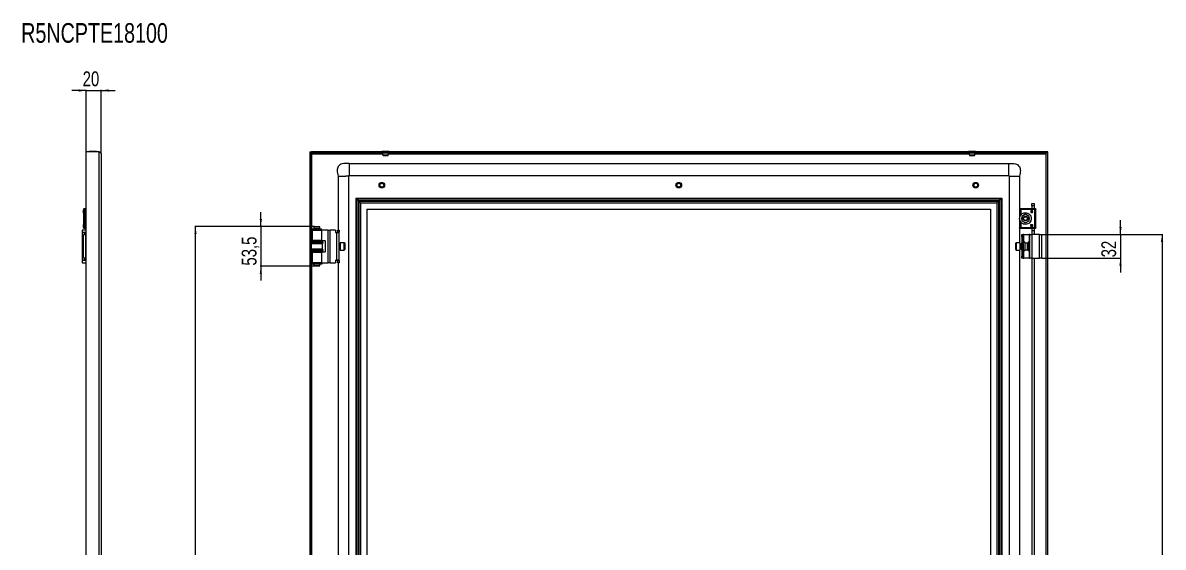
# Model space of a CAD drawing. Header units: millimetres. Extents: x -939 to 1948, y -1269 to 974.
# Drawn here: x 412 to 1948, y 268 to 974 of the extents above; entities that cross this region are included whole.
import ezdxf

# ---------------------------------------------------------------- set-up
doc = ezdxf.new("R2010")
doc.units = ezdxf.units.MM
doc.layers.add('FORMAT', color=7, linetype='Continuous')
doc.styles.add('SLDTEXTSTYLE0', font='TXT', dxfattribs={"width": 0.75})
doc.dimstyles.new('SLDDIMSTYLE0', dxfattribs={"dimtxt": 20, "dimasz": 10, "dimexe": 0, "dimexo": 0.0625, "dimgap": 5, "dimtad": 2, "dimdec": 1, "dimrnd": 1e-09, "dimzin": 12, "dimdsep": 46, "dimtxsty": 'SLDTEXTSTYLE0', "dimsah": 1, "dimcen": 0.09, "dimadec": 0, "dimazin": 3, "dimtfac": 1, "dimtofl": 0, "dimtmove": 0, "dimatfit": 3, "dimfxl": 0, "dimfrac": 2, "dimtolj": 1, "dimtzin": 12, "dimarcsym": 0})
doc.dimstyles.new('SLDDIMSTYLE1', dxfattribs={"dimtxt": 20, "dimasz": 10, "dimexe": 0, "dimexo": 0.0625, "dimgap": 5, "dimtad": 2, "dimdec": 1, "dimrnd": 1e-09, "dimzin": 12, "dimdsep": 46, "dimtxsty": 'SLDTEXTSTYLE0', "dimsah": 1, "dimcen": 0.09, "dimadec": 0, "dimazin": 3, "dimtfac": 1, "dimtmove": 0, "dimatfit": 0, "dimfxl": 0, "dimfrac": 2, "dimtolj": 1, "dimtzin": 12, "dimarcsym": 0})

# ---------------------------------------------------------------- blocks, each defined once
blk = doc.blocks.new('_D_5')
at = {"layer": 'FORMAT'}
for p, q in [((497.3, 883.2), (478, 883.2)), ((497.3, 800.8), (497.3, 884.2)), ((497.3, 883.2), (517.3, 883.2)), ((517.3, 798.2), (517.3, 884.2)), ((517.3, 883.2), (536.5, 883.2))]:
    blk.add_line(p, q, dxfattribs=at)
for points in [[(497.3, 883.2), (487.3, 884.8), (487.3, 881.7)], [(517.3, 883.2), (527.3, 881.7), (527.3, 884.8)]]:
    blk.add_solid(points, dxfattribs=at)
at = {"layer": 'FORMAT', "insert": (492.5, 909), "char_height": 20, "attachment_point": 1, "style": 'SLDTEXTSTYLE0'}
blk.add_mtext('20', dxfattribs=at)
blk = doc.blocks.new('_D_6')
at = {"layer": 'FORMAT'}
for p, q in [((804.6, 700), (643.5, 700)), ((644.5, -853.5), (644.5, 700)), ((804.6, -853.5), (643.5, -853.5))]:
    blk.add_line(p, q, dxfattribs=at)
for points in [[(644.5, 700), (643, 690), (646, 690)], [(644.5, -853.5), (646, -843.5), (643, -843.5)]]:
    blk.add_solid(points, dxfattribs=at)
at = {"layer": 'FORMAT', "insert": (618.7, -117.4), "char_height": 20, "attachment_point": 1, "rotation": 90, "style": 'SLDTEXTSTYLE0'}
blk.add_mtext('1553,5', dxfattribs=at)
blk = doc.blocks.new('_D_7')
at = {"layer": 'FORMAT'}
for p, q in [((732.5, 700), (732.5, 719.2)), ((804.6, 700), (731.5, 700)), ((732.5, 700), (732.5, 646.5)), ((804.6, 646.5), (731.5, 646.5)), ((732.5, 646.5), (732.5, 627.3))]:
    blk.add_line(p, q, dxfattribs=at)
for points in [[(732.5, 700), (734, 710), (731, 710)], [(732.5, 646.5), (731, 636.5), (734, 636.5)]]:
    blk.add_solid(points, dxfattribs=at)
at = {"layer": 'FORMAT', "insert": (706.7, 647.4), "char_height": 20, "attachment_point": 1, "rotation": 90, "style": 'SLDTEXTSTYLE0'}
blk.add_mtext('53,5', dxfattribs=at)
blk = doc.blocks.new('_D_8')
at = {"layer": 'FORMAT'}
for p, q in [((1784.5, 689.2), (1947.5, 689.2)), ((1946.5, 689.2), (1946.5, -842.8)), ((1784.5, -842.8), (1947.5, -842.8))]:
    blk.add_line(p, q, dxfattribs=at)
for points in [[(1946.5, 689.2), (1945, 679.2), (1948.1, 679.2)], [(1946.5, -842.8), (1948.1, -832.8), (1945, -832.8)]]:
    blk.add_solid(points, dxfattribs=at)
at = {"layer": 'FORMAT', "insert": (1920.7, -106.3), "char_height": 20, "attachment_point": 1, "rotation": 90, "style": 'SLDTEXTSTYLE0'}
blk.add_mtext('1532', dxfattribs=at)
blk = doc.blocks.new('_D_9')
at = {"layer": 'FORMAT'}
for p, q in [((1890.5, 689.2), (1890.5, 708.5)), ((1784.5, 689.2), (1891.5, 689.2)), ((1890.5, 689.2), (1890.5, 657.2)), ((1784.5, 657.2), (1891.5, 657.2)), ((1890.5, 657.2), (1890.5, 638))]:
    blk.add_line(p, q, dxfattribs=at)
for points in [[(1890.5, 689.2), (1892.1, 699.2), (1889, 699.2)], [(1890.5, 657.2), (1889, 647.2), (1892.1, 647.2)]]:
    blk.add_solid(points, dxfattribs=at)
at = {"layer": 'FORMAT', "insert": (1864.7, 658.5), "char_height": 20, "attachment_point": 1, "rotation": 90, "style": 'SLDTEXTSTYLE0'}
blk.add_mtext('32', dxfattribs=at)

msp = doc.modelspace()

# ---------------------------------------------------------------- linework, layer by layer
at = {"color": 7, "linetype": 'Continuous', "lineweight": 25}
for p, q in [((497.27, -954.26), (497.27, 800.74)), ((514.67, 800.74), (497.27, 800.74)), ((798.51, 800.74), (800.51, 800.74)), ((798.51, 800.74), (798.51, -954.26)), ((800.51, 800.74), (800.51, -954.26)), ((1790.21, 800.74), (800.81, 800.74)), ((800.81, 798.74), (800.81, 800.74)), ((1790.21, 798.74), (1790.21, 800.74)), ((1790.51, -954.26), (1790.51, 800.74)), ((1792.51, 800.74), (1790.51, 800.74)), ((1792.51, -954.26), (1792.51, 800.74)), ((517.27, 798.14), (517.27, -0.76)), ((1790.21, 798.74), (800.81, 798.74)), ((801.11, 798.14), (800.91, 798.74)), ((851.51, 784.74), (851.51, 768.91)), ((851.51, 784.74), (1739.51, 784.74)), ((900.51, 796.13), (896.92, 796.13)), ((897.4, 795.74), (903.61, 795.74)), ((904.1, 796.13), (900.51, 796.13)), ((1694.1, 796.13), (1686.92, 796.13)), ((1687.4, 795.74), (1693.61, 795.74)), ((1790.12, 798.74), (1789.91, 798.14)), ((851.51, 768.74), (1739.51, 768.74)), ((836.51, 767.74), (837.49, 767.74)), ((836.51, 767.74), (836.51, 695.24)), ((837.49, 767.74), (839.94, 767.74)), ((839.94, 767.74), (843.51, 767.74)), ((843.51, 767.74), (847.08, 767.74)), ((850.51, 767.74), (850.51, -921.26)), ((1740.51, 767.74), (1740.51, -921.26)), ((1754.51, 767.74), (1754.51, 723.42)), ((860.51, 738.24), (860.51, -891.76)), ((860.51, 738.24), (861.51, 737.24)), ((860.51, 738.24), (1730.51, 738.24)), ((1729.51, 737.24), (1730.51, 738.24)), ((1730.51, 738.24), (1730.51, -891.76)), ((493.67, 723.24), (493.67, 698.24)), ((497.27, 723.74), (495.67, 723.74)), ((861.61, 737.14), (863.91, 734.84)), ((863.91, 734.84), (864.61, 734.14)), ((864.61, 734.14), (866.91, 731.84)), ((875.51, 723.24), (1715.51, 723.24)), ((875.51, 723.24), (875.51, -876.76)), ((1715.51, 723.24), (1715.51, -876.76)), ((1724.1, 731.84), (1726.41, 734.14)), ((1726.41, 734.14), (1727.1, 734.84)), ((1727.1, 734.84), (1729.41, 737.14)), ((1754.51, 723.24), (1754.51, 698.24)), ((1774.51, 723.74), (1756.51, 723.74)), ((1771.21, 730.94), (1774.21, 730.94)), ((1771.21, 727.94), (1771.21, 730.94)), ((1771.21, 727.94), (1771.21, 723.74)), ((1774.21, 730.94), (1774.21, 727.94)), ((1774.21, 727.94), (1774.21, 723.74)), ((1775.11, 723.74), (1774.86, 723.74)), ((1776.51, 698.24), (1776.51, 723.24)), ((1755.34, 713.87), (1756.84, 716.13)), ((1756.84, 705.36), (1755.34, 707.62)), ((1762.51, 716.46), (1757.56, 713.6)), ((1757.56, 713.6), (1757.56, 711.74)), ((1757.56, 711.74), (1759.52, 711.74)), ((1757.56, 709.74), (1757.56, 711.74)), ((1757.56, 709.74), (1757.56, 707.89)), ((1757.56, 709.74), (1759.52, 709.74)), ((1757.56, 707.89), (1762.51, 705.03)), ((1760.22, 711.74), (1759.52, 711.74)), ((1759.52, 709.74), (1760.22, 709.74)), ((1767.46, 713.6), (1762.51, 716.46)), ((1762.51, 705.03), (1767.46, 707.89)), ((1765.49, 711.74), (1764.8, 711.74)), ((1764.8, 709.74), (1765.49, 709.74)), ((1765.49, 711.74), (1767.46, 711.74)), ((1765.49, 709.74), (1767.46, 709.74)), ((1767.46, 711.74), (1767.46, 713.6)), ((1767.46, 711.74), (1767.46, 709.74)), ((1767.46, 707.89), (1767.46, 709.74)), ((1769.95, 720.7), (1769.95, 718.84)), ((1770.41, 718.84), (1770.41, 719.12)), ((1770.48, 720.45), (1770.48, 720.67)), ((1770.86, 720.45), (1770.48, 720.45)), ((1770.48, 720.1), (1770.91, 720.1)), ((1770.48, 719.51), (1770.48, 720.1)), ((491.72, 694.74), (491.72, 692.74)), ((497.27, 695.24), (492.22, 695.24)), ((492.22, 692.24), (495.72, 692.24)), ((492.22, 692.24), (492.22, 691.94)), ((492.22, 654.54), (492.22, 691.94)), ((492.22, 691.94), (495.22, 691.94)), ((494.72, 692.24), (494.72, 691.94)), ((495.22, 691.94), (495.72, 691.94)), ((495.67, 697.74), (497.27, 697.74)), ((495.72, 691.94), (495.72, 692.24)), ((800.86, 696.94), (800.86, 696.04)), ((800.86, 696.94), (813.75, 696.94)), ((800.86, 696.04), (813.75, 696.04)), ((801.56, 695.24), (801.56, 681.24)), ((801.56, 695.24), (814.46, 695.24)), ((804.58, 699.99), (804.01, 698.99)), ((804.01, 698.99), (804.01, 696.99)), ((812.01, 698.99), (804.01, 698.99)), ((808.76, 696.99), (804.01, 696.99)), ((804.01, 695.99), (804.01, 695.24)), ((808.76, 695.99), (804.01, 695.99)), ((804.51, 696.99), (804.51, 696.94)), ((804.51, 696.04), (804.51, 695.99)), ((804.58, 699.99), (811.43, 699.99)), ((812.01, 696.99), (808.76, 696.99)), ((812.01, 695.99), (808.76, 695.99)), ((812.01, 698.99), (811.43, 699.99)), ((811.51, 696.94), (811.51, 696.99)), ((811.51, 695.99), (811.51, 696.04)), ((812.01, 696.99), (812.01, 698.99)), ((812.01, 695.24), (812.01, 695.99)), ((813.75, 696.94), (813.83, 696.94)), ((813.75, 696.04), (813.83, 696.04)), ((813.83, 696.04), (813.83, 696.94)), ((813.83, 696.94), (814.04, 696.94)), ((813.83, 696.04), (814.04, 696.04)), ((814.04, 696.04), (814.04, 696.94)), ((814.46, 681.24), (814.46, 695.24)), ((822.56, 695.24), (814.46, 695.24)), ((823.06, 695.24), (822.56, 695.24)), ((823.06, 695.24), (826.06, 695.24)), ((823.06, 651.24), (823.06, 695.24)), ((833.06, 695.24), (826.06, 695.24)), ((833.06, 695.24), (833.06, 691.94)), ((833.06, 691.94), (835.06, 691.94)), ((835.06, 691.94), (838.06, 691.94)), ((835.56, 695.24), (838.06, 695.24)), ((835.56, 694.74), (835.56, 695.24)), ((835.56, 694.74), (835.56, 692.74)), ((835.56, 692.24), (835.56, 692.74)), ((838.06, 692.24), (835.56, 692.24)), ((835.56, 692.24), (835.56, 691.94)), ((838.06, 695.24), (838.06, 694.74)), ((838.06, 694.74), (838.06, 692.74)), ((838.06, 692.74), (838.06, 692.24)), ((838.06, 691.94), (838.06, 692.24)), ((838.06, 654.54), (838.06, 691.94)), ((1754.51, 698.07), (1754.51, 678.24)), ((1756.51, 697.74), (1774.51, 697.74)), ((1769.95, 700.79), (1769.95, 702.65)), ((1770.41, 702.65), (1770.41, 702.37)), ((1770.48, 701.39), (1770.48, 701.98)), ((1770.91, 701.39), (1770.48, 701.39)), ((1770.86, 701.04), (1770.48, 701.04)), ((1770.48, 701.04), (1770.48, 700.82)), ((1771.21, 697.83), (1771.21, 694.44)), ((1771.21, 694.44), (1771.21, 689.24)), ((1774.21, 697.83), (1774.21, 694.44)), ((1774.21, 694.44), (1774.21, 689.24)), ((1774.86, 697.74), (1775.11, 697.74)), ((493.77, 689.24), (496.77, 689.24)), ((493.77, 657.24), (493.77, 689.24)), ((497.27, 689.24), (496.77, 689.24)), ((800.51, 680.24), (815.51, 680.24)), ((815.51, 679.64), (800.51, 679.64)), ((815.51, 676.84), (800.51, 676.84)), ((814.46, 681.24), (801.56, 681.24)), ((804.01, 681.24), (804.01, 680.24)), ((812.01, 680.24), (812.01, 681.24)), ((814.46, 681.24), (818.56, 681.24)), ((815.51, 679.64), (815.51, 680.24)), ((816.21, 678.96), (815.51, 679.64)), ((815.51, 676.84), (816.21, 677.53)), ((815.51, 669.64), (815.51, 676.84)), ((819.06, 680.74), (819.06, 665.74)), ((839.31, 676.24), (838.06, 676.24)), ((844.96, 678.24), (839.56, 678.24)), ((839.56, 678.24), (839.56, 668.24)), ((845.56, 677.64), (845.56, 668.84)), ((1749.51, 670.99), (1749.51, 677.64)), ((1755.51, 678.24), (1750.11, 678.24)), ((1755.51, 670.69), (1755.51, 678.24)), ((1757.01, 676.24), (1755.76, 676.24)), ((1757.51, 678.24), (1757.01, 678.24)), ((1757.01, 678.24), (1757.01, 677.03)), ((1757.01, 677.03), (1757.01, 668.24)), ((1757.51, 689.24), (1759.51, 689.24)), ((1757.51, 688.24), (1757.51, 689.24)), ((1757.51, 687.24), (1757.51, 688.24)), ((1757.51, 686.24), (1757.51, 687.24)), ((1759.51, 686.24), (1757.51, 686.24)), ((1757.51, 686.24), (1757.51, 685.74)), ((1759.51, 685.74), (1757.51, 685.74)), ((1757.51, 685.74), (1757.51, 660.74)), ((1759.51, 689.24), (1759.51, 688.24)), ((1760.51, 689.24), (1759.51, 689.24)), ((1759.51, 687.24), (1759.51, 688.24)), ((1759.51, 687.24), (1759.51, 686.24)), ((1759.51, 686.24), (1759.51, 685.74)), ((1759.51, 685.74), (1759.51, 660.74)), ((1759.51, 679.24), (1760.51, 679.24)), ((1760.51, 689.24), (1767.51, 689.24)), ((1761.21, 679.24), (1760.51, 679.24)), ((1761.21, 679.24), (1761.21, 678.79)), ((1765.14, 677.74), (1762.01, 677.74)), ((1762.01, 668.74), (1762.01, 677.74)), ((1766.01, 677.24), (1765.14, 677.74)), ((1765.14, 668.74), (1765.14, 677.74)), ((1766.01, 669.24), (1766.01, 677.24)), ((1766.81, 667.24), (1766.81, 679.24)), ((1767.51, 679.24), (1766.81, 679.24)), ((1768.51, 689.24), (1767.51, 689.24)), ((1767.51, 679.24), (1768.51, 679.24)), ((1768.51, 689.24), (1771.51, 689.24)), ((1768.51, 657.24), (1768.51, 689.24)), ((1781.51, 689.24), (1771.51, 689.24)), ((1781.51, 689.24), (1784.51, 689.24)), ((1784.51, 657.24), (1784.51, 689.24)), ((815.51, 669.64), (800.51, 669.64)), ((815.51, 666.84), (800.51, 666.84)), ((800.51, 666.24), (815.51, 666.24)), ((801.56, 665.24), (801.56, 651.24)), ((801.56, 665.24), (814.46, 665.24)), ((804.01, 666.24), (804.01, 665.24)), ((812.01, 665.24), (812.01, 666.24)), ((814.46, 651.24), (814.46, 665.24)), ((818.56, 665.24), (814.46, 665.24)), ((816.21, 668.96), (815.51, 669.64)), ((815.51, 666.84), (816.21, 667.53)), ((815.51, 666.24), (815.51, 666.84)), ((838.06, 670.24), (839.31, 670.24)), ((839.56, 668.24), (844.96, 668.24)), ((1749.51, 668.84), (1749.51, 670.99)), ((1750.11, 668.24), (1755.51, 668.24)), ((1754.51, 668.24), (1754.51, 248.42)), ((1755.51, 668.24), (1755.51, 670.69)), ((1755.76, 670.24), (1757.01, 670.24)), ((1757.01, 668.24), (1757.51, 668.24)), ((1759.51, 660.74), (1757.51, 660.74)), ((1757.51, 660.74), (1757.51, 660.24)), ((1760.51, 667.24), (1759.51, 667.24)), ((1759.51, 660.74), (1759.51, 660.24)), ((1760.51, 667.24), (1761.21, 667.24)), ((1761.21, 667.69), (1761.21, 667.24)), ((1762.01, 668.74), (1765.14, 668.74)), ((1765.14, 668.74), (1766.01, 669.24)), ((1766.81, 667.24), (1767.51, 667.24)), ((1768.51, 667.24), (1767.51, 667.24)), ((491.72, 653.74), (491.72, 651.74)), ((495.22, 654.54), (492.22, 654.54)), ((492.22, 654.54), (492.22, 654.24)), ((495.72, 654.24), (492.22, 654.24)), ((492.22, 651.24), (497.27, 651.24)), ((496.77, 657.24), (493.77, 657.24)), ((494.72, 654.54), (494.72, 654.24)), ((495.72, 654.54), (495.22, 654.54)), ((495.72, 654.24), (495.72, 654.54)), ((496.77, 657.24), (497.27, 657.24)), ((800.86, 650.44), (800.86, 649.54)), ((800.86, 650.44), (815.16, 650.44)), ((800.86, 649.54), (815.16, 649.54)), ((814.46, 651.24), (801.56, 651.24)), ((804.01, 651.24), (804.01, 650.49)), ((808.76, 650.49), (804.01, 650.49)), ((804.01, 649.49), (804.01, 647.49)), ((808.76, 649.49), (804.01, 649.49)), ((804.01, 647.49), (804.58, 646.49)), ((804.01, 647.49), (808.76, 647.49)), ((804.51, 650.49), (804.51, 650.44)), ((804.51, 649.54), (804.51, 649.49)), ((808.65, 646.49), (804.58, 646.49)), ((811.43, 646.49), (808.65, 646.49)), ((812.01, 650.49), (808.76, 650.49)), ((812.01, 649.49), (808.76, 649.49)), ((808.76, 647.49), (812.01, 647.49)), ((811.43, 646.49), (812.01, 647.49)), ((811.51, 650.44), (811.51, 650.49)), ((811.51, 649.49), (811.51, 649.54)), ((812.01, 650.49), (812.01, 651.24)), ((812.01, 647.49), (812.01, 649.49)), ((814.46, 651.24), (822.56, 651.24)), ((815.16, 649.54), (815.16, 650.44)), ((822.56, 651.24), (823.06, 651.24)), ((826.06, 651.24), (823.06, 651.24)), ((826.06, 651.24), (833.06, 651.24)), ((833.06, 654.54), (835.06, 654.54)), ((833.06, 654.54), (833.06, 651.24)), ((838.06, 654.54), (835.06, 654.54)), ((835.56, 654.54), (835.56, 654.24)), ((835.56, 654.24), (838.06, 654.24)), ((835.56, 653.74), (835.56, 654.24)), ((835.56, 653.74), (835.56, 651.74)), ((835.56, 651.24), (835.56, 651.74)), ((838.06, 651.24), (835.56, 651.24)), ((836.51, 651.24), (836.51, 220.24)), ((838.06, 654.24), (838.06, 654.54)), ((838.06, 654.24), (838.06, 653.74)), ((838.06, 653.74), (838.06, 651.74)), ((838.06, 651.74), (838.06, 651.24)), ((1757.51, 660.24), (1759.51, 660.24)), ((1757.51, 659.24), (1757.51, 660.24)), ((1757.51, 658.24), (1757.51, 659.24)), ((1757.51, 657.24), (1757.51, 658.24)), ((1759.51, 657.24), (1757.51, 657.24)), ((1759.51, 660.24), (1759.51, 659.24)), ((1759.51, 658.24), (1759.51, 659.24)), ((1759.51, 658.24), (1759.51, 657.24)), ((1759.51, 657.24), (1760.51, 657.24)), ((1767.51, 657.24), (1760.51, 657.24)), ((1767.51, 657.24), (1768.51, 657.24)), ((1771.51, 657.24), (1768.51, 657.24)), ((1771.21, 657.24), (1771.21, 248.74)), ((1771.51, 657.24), (1781.51, 657.24)), ((1774.21, 657.24), (1774.21, 248.74)), ((1784.51, 657.24), (1781.51, 657.24))]:
    msp.add_line(p, q, dxfattribs=at)
at = {"color": 8, "linetype": 'Continuous', "lineweight": 18}
for p, q in [((511.13, 800.87), (501.41, 800.87)), ((511.02, 800.99), (501.52, 800.99)), ((514.67, -954.26), (514.67, 800.74)), ((900.51, 800.87), (895.65, 800.87)), ((900.51, 800.99), (895.76, 800.99)), ((905.26, 800.99), (900.51, 800.99)), ((905.37, 800.87), (900.51, 800.87)), ((1695.37, 800.87), (1685.65, 800.87)), ((1695.26, 800.99), (1685.76, 800.99)), ((801.11, 696.94), (801.11, 798.14)), ((801.11, 798.14), (896.46, 798.14)), ((904.55, 798.14), (1686.46, 798.14)), ((1694.55, 798.14), (1789.91, 798.14)), ((1789.91, 798.14), (1789.91, -951.66)), ((495.67, 723.24), (497.27, 723.24)), ((495.67, 698.24), (495.67, 723.24)), ((861.51, 737.24), (861.51, -890.76)), ((861.51, 737.24), (1729.51, 737.24)), ((861.61, 737.14), (861.61, -890.66)), ((861.61, 737.14), (1729.41, 737.14)), ((863.91, 734.84), (863.91, -888.35)), ((863.91, 734.84), (1727.1, 734.84)), ((864.61, 734.14), (864.61, -887.66)), ((864.61, 734.14), (1726.41, 734.14)), ((866.91, 731.84), (866.91, -885.35)), ((866.91, 731.84), (1724.1, 731.84)), ((1724.1, 731.84), (1724.1, -885.35)), ((1726.41, 734.14), (1726.41, -887.66)), ((1727.1, 734.84), (1727.1, -888.35)), ((1729.41, 737.14), (1729.41, -890.66)), ((1729.51, 737.24), (1729.51, -890.76)), ((1756.51, 715.81), (1756.51, 723.24)), ((1756.51, 723.24), (1774.51, 723.24)), ((1774.21, 727.94), (1771.21, 727.94)), ((1774.51, 723.24), (1774.51, 698.24)), ((1762.51, 708.24), (1762.51, 707.59)), ((495.22, 691.94), (495.22, 692.24)), ((495.22, 689.24), (495.22, 691.94)), ((497.27, 698.24), (495.67, 698.24)), ((801.11, 680.24), (801.11, 696.04)), ((813.75, 696.94), (813.75, 696.04)), ((822.56, 695.24), (822.56, 651.24)), ((826.06, 651.24), (826.06, 695.24)), ((835.06, 654.54), (835.06, 691.94)), ((838.06, 694.74), (835.56, 694.74)), ((835.56, 692.74), (838.06, 692.74)), ((1756.51, 698.24), (1756.51, 705.68)), ((1774.51, 698.24), (1756.51, 698.24)), ((1771.21, 694.44), (1774.21, 694.44)), ((496.77, 657.24), (496.77, 689.24)), ((816.21, 678.96), (800.51, 678.96)), ((816.21, 677.53), (800.51, 677.53)), ((839.31, 675.84), (839.31, 676.24)), ((844.96, 668.24), (844.96, 678.24)), ((1750.11, 678.24), (1750.11, 670.69)), ((1755.76, 676.24), (1755.76, 670.24)), ((1759.51, 688.24), (1757.51, 688.24)), ((1757.51, 687.24), (1759.51, 687.24)), ((1760.51, 679.24), (1760.51, 689.24)), ((1767.51, 689.24), (1767.51, 679.24)), ((1771.51, 657.24), (1771.51, 689.24)), ((1781.51, 657.24), (1781.51, 689.24)), ((816.21, 668.96), (800.51, 668.96)), ((816.21, 667.53), (800.51, 667.53)), ((801.11, 650.44), (801.11, 666.24)), ((839.31, 670.24), (839.31, 675.84)), ((1750.11, 670.69), (1750.11, 668.24)), ((1760.51, 657.24), (1760.51, 667.24)), ((1767.51, 667.24), (1767.51, 657.24)), ((495.22, 654.54), (495.22, 657.24)), ((495.22, 654.24), (495.22, 654.54)), ((801.11, 221.94), (801.11, 649.54)), ((838.06, 653.74), (835.56, 653.74)), ((835.56, 651.74), (838.06, 651.74)), ((1759.51, 659.24), (1757.51, 659.24)), ((1757.51, 658.24), (1759.51, 658.24))]:
    msp.add_line(p, q, dxfattribs=at)
at = {"color": 7, "linetype": 'Continuous', "lineweight": 25}
for centre, radius in [((895.51, 755.74), 3.75), ((895.51, 755.74), 3), ((895.51, 755.74), 2.5), ((1295.51, 755.74), 3.75), ((1295.51, 755.74), 3), ((1295.51, 755.74), 2.5), ((1695.51, 755.74), 3.75), ((1695.51, 755.74), 3), ((1695.51, 755.74), 2.5)]:
    msp.add_circle(centre, radius, dxfattribs=at)
for centre, radius, start, end in [((501.54, 800.87), 0.126, 96.02558, 180), ((527.18, 800.81), 25.77, 179.86102, 180.13898), ((506.27, 755.99), 45.25, 90.0016, 96.02558), ((506.27, 755.99), 45.25, 83.97442, 89.9984), ((511.01, 800.87), 0.126, 0, 83.97442), ((485.37, 800.81), 25.77, 359.86102, 0.13898), ((895.77, 800.87), 0.126, 96.02558, 180), ((921.41, 800.81), 25.77, 179.86102, 180.13898), ((900.51, 755.99), 45.25, 90.0016, 96.02558), ((900.51, 755.99), 45.25, 83.97442, 89.9984), ((905.24, 800.87), 0.126, 0, 83.97442), ((879.6, 800.81), 25.77, 359.86102, 0.13898), ((1685.77, 800.87), 0.126, 96.02558, 180), ((1711.41, 800.81), 25.77, 179.86102, 180.13898), ((1690.51, 755.99), 45.25, 90.0016, 96.02558), ((1690.51, 755.99), 45.25, 83.97442, 89.9984), ((1695.24, 800.87), 0.126, 0, 83.97442), ((1669.6, 800.81), 25.77, 359.86102, 0.13898), ((902.63, 798.48), 6.18, 177.53422, 202.36543), ((897.4, 796.24), 0.5, 193.38346, 270), ((903.61, 796.24), 0.5, 270, 346.61654), ((898.39, 798.48), 6.18, 337.63457, 2.46578), ((1692.63, 798.48), 6.18, 177.53422, 202.36543), ((1687.4, 796.24), 0.5, 193.38346, 270), ((1693.61, 796.24), 0.5, 270, 346.61654), ((1688.39, 798.48), 6.18, 337.63457, 2.46578), ((492.22, 694.74), 0.5, 90, 180), ((492.22, 692.74), 0.5, 180, 270), ((815.51, 678.24), 1, 314.427, 45.573), ((818.56, 680.74), 0.5, 0, 90), ((839.31, 676.49), 0.25, 270, 0), ((844.96, 677.64), 0.6, 360, 90), ((1750.11, 677.64), 0.6, 90, 180), ((1755.76, 676.49), 0.25, 180, 270), ((815.51, 668.24), 1, 314.427, 45.573), ((818.56, 665.74), 0.5, 270, 0), ((839.31, 669.99), 0.25, 360, 90), ((844.96, 668.84), 0.6, 270, 0), ((1750.11, 668.84), 0.6, 180, 270), ((1755.76, 669.99), 0.25, 90, 180), ((492.22, 653.74), 0.5, 90, 180), ((492.22, 651.74), 0.5, 180, 270)]:
    msp.add_arc(centre, radius, start, end, dxfattribs=at)
for points, knots in [([(514.67, 800.74), (514.84, 800.63), (515.01, 800.53), (515.35, 800.31), (515.51, 800.2), (515.83, 799.98), (515.98, 799.88), (516.26, 799.66), (516.39, 799.55), (516.63, 799.33), (516.74, 799.23), (516.93, 799.01), (517.01, 798.9), (517.21, 798.58), (517.27, 798.36), (517.27, 798.14)], [0, 0, 0, 0, 0.125, 0.125, 0.25, 0.25, 0.375, 0.375, 0.5, 0.5, 0.625, 0.625, 0.75, 0.75, 1, 1, 1, 1]), ([(800.81, 799.04), (800.78, 799.12), (800.67, 799.44), (800.54, 800.01), (800.52, 800.5), (800.51, 800.74)], [0, 0, 0, 0, 0.14174233, 0.5662026, 1, 1, 1, 1]), ([(1790.51, 800.74), (1790.48, 800.36), (1790.44, 799.79), (1790.27, 799.22), (1790.21, 799.03)], [0, 0, 0, 0, 0.662931, 1, 1, 1, 1]), ([(800.81, 798.74), (800.86, 798.74), (800.91, 798.68), (801.01, 798.46), (801.06, 798.3), (801.11, 798.14)], [0, 0, 0, 0, 0.5, 0.5, 1, 1, 1, 1]), ([(851.51, 784.74), (849.78, 784.91), (846.64, 785.22), (842.31, 784.7), (838.88, 783.28), (836.67, 780.96), (835.58, 778.19), (835.26, 775.14), (835.56, 771.58), (836.17, 769.09), (836.51, 767.74)], [0, 0, 0, 0, 0.1767131, 0.3209108, 0.4403077, 0.5483696, 0.6373998, 0.7388783, 0.8585434, 1, 1, 1, 1]), ([(1739.51, 784.74), (1741.24, 784.91), (1744.37, 785.22), (1748.7, 784.7), (1752.13, 783.28), (1754.35, 780.96), (1755.43, 778.19), (1755.75, 775.14), (1755.46, 771.58), (1754.84, 769.09), (1754.51, 767.74)], [0, 0, 0, 0, 0.1767131, 0.3209108, 0.4403077, 0.5483696, 0.6373998, 0.7388783, 0.8585434, 1, 1, 1, 1]), ([(1739.51, 784.74), (1739.51, 784.71), (1739.51, 784.65), (1739.51, 784.01), (1739.51, 782.54), (1739.51, 780.35), (1739.51, 778.35), (1739.51, 776.74), (1739.51, 775.14), (1739.51, 773.13), (1739.51, 770.96), (1739.51, 769.44), (1739.51, 769.04), (1739.51, 768.91)], [0, 0, 0, 0, 0.0691652, 0.1363002, 0.2672913, 0.3982825, 0.4654174, 0.5345826, 0.6037478, 0.6708828, 0.8018739, 0.9328651, 1, 1, 1, 1]), ([(1789.91, 798.14), (1789.96, 798.3), (1790.01, 798.46), (1790.11, 798.68), (1790.16, 798.74), (1790.21, 798.74)], [0, 0, 0, 0, 0.5, 0.5, 1, 1, 1, 1]), ([(850.47, 767.74), (850.49, 767.88), (850.51, 768.12), (850.65, 768.32), (850.77, 768.41), (850.82, 768.52), (850.83, 768.59), (850.85, 768.64), (850.87, 768.68), (850.89, 768.72), (850.92, 768.76), (850.97, 768.82), (851.09, 768.88), (851.28, 768.91), (851.43, 768.91), (851.51, 768.91)], [0, 0, 0, 0, 0.2334106, 0.4185463, 0.5493508, 0.5950261, 0.6313287, 0.6471113, 0.6619944, 0.6766392, 0.6917419, 0.7255627, 0.7667935, 0.8726273, 1, 1, 1, 1]), ([(850.51, 767.74), (850.66, 767.97), (850.92, 768.37), (851.33, 768.63), (851.51, 768.74)], [0, 0, 0, 0, 0.5615605, 1, 1, 1, 1]), ([(1739.51, 768.91), (1739.61, 768.89), (1739.74, 768.87), (1739.9, 768.81), (1739.98, 768.75), (1740.04, 768.68), (1740.08, 768.61), (1740.11, 768.54), (1740.18, 768.37), (1740.35, 768.28), (1740.5, 768.06), (1740.53, 767.86), (1740.54, 767.74)], [0, 0, 0, 0, 0.146823, 0.2020406, 0.2476428, 0.2869104, 0.3235687, 0.3607849, 0.4008302, 0.6285129, 0.7943203, 1, 1, 1, 1]), ([(1740.51, 767.74), (1740.36, 767.97), (1740.09, 768.37), (1739.68, 768.63), (1739.51, 768.74)], [0, 0, 0, 0, 0.5615605, 1, 1, 1, 1]), ([(850.4, 767.74), (850.37, 767.74), (850.28, 767.74), (849.82, 767.74), (849.53, 767.74)], [0, 0, 0, 0, 0.3567269, 1, 1, 1, 1]), ([(1740.62, 767.74), (1740.65, 767.74), (1740.74, 767.74), (1741.19, 767.74), (1741.49, 767.74)], [0, 0, 0, 0, 0.3508613, 1, 1, 1, 1]), ([(493.37, 721.25), (493.37, 721.3), (493.37, 721.39), (493.37, 721.48), (493.37, 721.56), (493.37, 721.69), (493.37, 721.72), (493.37, 721.74)], [0, 0, 0, 0, 0.1246927, 0.1871822, 0.2497734, 0.5000394, 1, 1, 1, 1]), ([(493.37, 721.04), (493.37, 721.04), (493.37, 721.04), (493.37, 721.05), (493.37, 721.07), (493.37, 721.09), (493.37, 721.13), (493.37, 721.17), (493.37, 721.21), (493.37, 721.23), (493.37, 721.25)], [0, 0, 0, 0, 0.1288253, 0.1801694, 0.2433966, 0.3698599, 0.4998642, 0.7496495, 0.8434763, 1, 1, 1, 1]), ([(493.37, 719.53), (493.37, 719.61), (493.37, 719.76), (493.37, 719.98), (493.37, 720.16), (493.37, 720.33), (493.37, 720.43), (493.37, 720.44), (493.37, 720.45)], [0, 0, 0, 0, 0.12504855, 0.2498861, 0.37085579, 0.49981991, 0.74960864, 1, 1, 1, 1]), ([(493.37, 718.69), (493.37, 718.69), (493.37, 718.7), (493.37, 718.79), (493.37, 718.89), (493.37, 719.02), (493.37, 719.23), (493.37, 719.41), (493.37, 719.53)], [0, 0, 0, 0, 0.25007, 0.3791813, 0.5004993, 0.6241696, 0.7508424, 1, 1, 1, 1]), ([(1756.51, 705.68), (1756.22, 706.06), (1755.65, 706.81), (1755.09, 708.06), (1754.74, 709.34), (1754.61, 710.75), (1754.74, 712.15), (1755.09, 713.43), (1755.65, 714.68), (1756.22, 715.43), (1756.51, 715.81)], [0, 0, 0, 0, 0.1257619, 0.25037, 0.3753067, 0.5001387, 0.6248103, 0.7497627, 0.8748882, 1, 1, 1, 1]), ([(1771.06, 721.74), (1770.91, 721.74), (1770.69, 721.73), (1770.41, 721.63), (1770.22, 721.51), (1770.08, 721.35), (1769.97, 721.07), (1769.96, 720.85), (1769.95, 720.7)], [0, 0, 0, 0, 0.2500888, 0.3824952, 0.5002586, 0.6221632, 0.7501335, 1, 1, 1, 1]), ([(1769.95, 718.84), (1769.95, 718.82), (1769.95, 718.81), (1769.96, 718.79), (1769.99, 718.77), (1770.06, 718.75), (1770.13, 718.74), (1770.18, 718.74)], [0, 0, 0, 0, 0.1248807, 0.1833764, 0.2509342, 0.5003357, 1, 1, 1, 1]), ([(1770.18, 718.74), (1770.22, 718.75), (1770.29, 718.75), (1770.37, 718.76), (1770.39, 718.79), (1770.4, 718.81), (1770.41, 718.83), (1770.41, 718.84)], [0, 0, 0, 0, 0.4997175, 0.7494373, 0.8105874, 0.8750778, 1, 1, 1, 1]), ([(1770.41, 719.12), (1770.53, 719), (1770.72, 718.83), (1770.99, 718.72), (1771.16, 718.69), (1771.24, 718.69), (1771.28, 718.69)], [0, 0, 0, 0, 0.4991132, 0.7493248, 0.874665, 1, 1, 1, 1]), ([(1770.48, 720.67), (1770.48, 720.76), (1770.49, 720.89), (1770.55, 721.06), (1770.62, 721.17), (1770.73, 721.25), (1770.85, 721.3), (1770.98, 721.33), (1771.07, 721.33), (1771.12, 721.33)], [0, 0, 0, 0, 0.2500234, 0.3825388, 0.4998022, 0.6208378, 0.7496523, 0.8747773, 1, 1, 1, 1]), ([(1771.2, 719.1), (1771.13, 719.1), (1770.98, 719.12), (1770.72, 719.25), (1770.58, 719.41), (1770.48, 719.51)], [0, 0, 0, 0, 0.2499389, 0.4998636, 1, 1, 1, 1]), ([(1772.24, 719.53), (1772.24, 719.61), (1772.23, 719.76), (1772.13, 719.98), (1771.98, 720.16), (1771.71, 720.33), (1771.33, 720.43), (1771.01, 720.44), (1770.86, 720.45)], [0, 0, 0, 0, 0.12504855, 0.2498861, 0.37085579, 0.49981991, 0.74960864, 1, 1, 1, 1]), ([(1770.91, 720.1), (1771.01, 720.09), (1771.19, 720.09), (1771.41, 720.02), (1771.56, 719.93), (1771.65, 719.83), (1771.7, 719.7), (1771.71, 719.61), (1771.71, 719.57)], [0, 0, 0, 0, 0.2796523, 0.5002477, 0.6294853, 0.7501859, 0.8757628, 1, 1, 1, 1]), ([(1772.12, 721.25), (1772.12, 721.3), (1772.13, 721.39), (1772.06, 721.48), (1771.92, 721.56), (1771.6, 721.69), (1771.27, 721.72), (1771.06, 721.74)], [0, 0, 0, 0, 0.1246927, 0.1871822, 0.2497734, 0.5000394, 1, 1, 1, 1]), ([(1771.12, 721.33), (1771.28, 721.31), (1771.52, 721.29), (1771.77, 721.16), (1771.9, 721.09), (1771.97, 721.05), (1772.01, 721.04), (1772.02, 721.04)], [0, 0, 0, 0, 0.4986996, 0.7495075, 0.8749492, 0.9467834, 1, 1, 1, 1]), ([(1771.71, 719.57), (1771.71, 719.5), (1771.7, 719.4), (1771.64, 719.29), (1771.57, 719.21), (1771.49, 719.16), (1771.4, 719.12), (1771.3, 719.1), (1771.23, 719.1), (1771.2, 719.1)], [0, 0, 0, 0, 0.2491681, 0.3736348, 0.4993903, 0.6193944, 0.7496557, 0.8747703, 1, 1, 1, 1]), ([(1771.28, 718.69), (1771.4, 718.69), (1771.59, 718.7), (1771.81, 718.79), (1771.97, 718.89), (1772.09, 719.02), (1772.21, 719.23), (1772.23, 719.41), (1772.24, 719.53)], [0, 0, 0, 0, 0.25007, 0.3791813, 0.5004993, 0.6241696, 0.7508424, 1, 1, 1, 1]), ([(1772.02, 721.04), (1772.03, 721.04), (1772.05, 721.04), (1772.07, 721.05), (1772.08, 721.07), (1772.1, 721.09), (1772.12, 721.13), (1772.12, 721.17), (1772.12, 721.21), (1772.12, 721.23), (1772.12, 721.25)], [0, 0, 0, 0, 0.1288253, 0.1801694, 0.2433966, 0.3698599, 0.4998642, 0.7496495, 0.8434763, 1, 1, 1, 1]), ([(493.37, 702.8), (493.37, 702.8), (493.37, 702.78), (493.37, 702.7), (493.37, 702.6), (493.37, 702.47), (493.37, 702.26), (493.37, 702.08), (493.37, 701.96)], [0, 0, 0, 0, 0.2500695, 0.3795588, 0.5004992, 0.6245563, 0.7508428, 1, 1, 1, 1]), ([(493.37, 701.96), (493.37, 701.92), (493.37, 701.84), (493.37, 701.69), (493.37, 701.51), (493.37, 701.33), (493.37, 701.16), (493.37, 701.06), (493.37, 701.04), (493.37, 701.04)], [0, 0, 0, 0, 0.06263661, 0.12527825, 0.25007232, 0.37484052, 0.49999408, 0.74969583, 1, 1, 1, 1]), ([(493.37, 700.45), (493.37, 700.45), (493.37, 700.45), (493.37, 700.44), (493.37, 700.42), (493.37, 700.4), (493.37, 700.34), (493.37, 700.28), (493.37, 700.24)], [0, 0, 0, 0, 0.1310705, 0.1824367, 0.2437962, 0.3713877, 0.5004416, 1, 1, 1, 1]), ([(493.37, 700.24), (493.37, 700.21), (493.37, 700.16), (493.37, 700.08), (493.37, 700.01), (493.37, 699.92), (493.37, 699.8), (493.37, 699.76), (493.37, 699.74)], [0, 0, 0, 0, 0.0626863, 0.1251726, 0.1876279, 0.2501847, 0.5003136, 1, 1, 1, 1]), ([(1769.95, 702.65), (1769.95, 702.66), (1769.95, 702.68), (1769.96, 702.7), (1769.99, 702.72), (1770.06, 702.74), (1770.13, 702.74), (1770.18, 702.74)], [0, 0, 0, 0, 0.12488404, 0.18637663, 0.25091421, 0.50032229, 1, 1, 1, 1]), ([(1771.06, 699.74), (1770.99, 699.75), (1770.84, 699.75), (1770.62, 699.79), (1770.41, 699.85), (1770.22, 699.97), (1770.08, 700.14), (1769.97, 700.42), (1769.96, 700.64), (1769.95, 700.79)], [0, 0, 0, 0, 0.1252554, 0.2504368, 0.3830659, 0.5004929, 0.622629, 0.7502495, 1, 1, 1, 1]), ([(1770.18, 702.74), (1770.22, 702.74), (1770.28, 702.74), (1770.35, 702.73), (1770.38, 702.71), (1770.39, 702.7), (1770.4, 702.68), (1770.41, 702.66), (1770.41, 702.65)], [0, 0, 0, 0, 0.4991618, 0.6442419, 0.7496985, 0.8136051, 0.8752168, 1, 1, 1, 1]), ([(1770.41, 702.37), (1770.53, 702.49), (1770.72, 702.66), (1771.03, 702.79), (1771.2, 702.8), (1771.28, 702.8)], [0, 0, 0, 0, 0.4993639, 0.7497012, 1, 1, 1, 1]), ([(1770.48, 701.98), (1770.58, 702.08), (1770.72, 702.24), (1770.95, 702.35), (1771.09, 702.39), (1771.16, 702.39), (1771.2, 702.39)], [0, 0, 0, 0, 0.4997651, 0.7495043, 0.8747708, 1, 1, 1, 1]), ([(1770.48, 700.82), (1770.48, 700.78), (1770.48, 700.69), (1770.5, 700.55), (1770.55, 700.42), (1770.62, 700.31), (1770.73, 700.23), (1770.89, 700.17), (1771.03, 700.16), (1771.12, 700.16)], [0, 0, 0, 0, 0.1252945, 0.2505139, 0.3835181, 0.5003497, 0.6219384, 0.7502425, 1, 1, 1, 1]), ([(1772.24, 701.96), (1772.24, 701.92), (1772.24, 701.84), (1772.21, 701.69), (1772.13, 701.51), (1771.98, 701.33), (1771.71, 701.16), (1771.33, 701.06), (1771.01, 701.04), (1770.86, 701.04)], [0, 0, 0, 0, 0.06263661, 0.12527825, 0.25007232, 0.37484052, 0.49999408, 0.74969583, 1, 1, 1, 1]), ([(1771.71, 701.92), (1771.71, 701.88), (1771.7, 701.78), (1771.65, 701.66), (1771.56, 701.55), (1771.41, 701.46), (1771.19, 701.4), (1771.01, 701.39), (1770.91, 701.39)], [0, 0, 0, 0, 0.1244465, 0.2497948, 0.3699999, 0.4997343, 0.7199319, 1, 1, 1, 1]), ([(1772.12, 700.24), (1772.12, 700.21), (1772.12, 700.16), (1772.11, 700.08), (1772.06, 700.01), (1771.92, 699.92), (1771.6, 699.8), (1771.27, 699.76), (1771.06, 699.74)], [0, 0, 0, 0, 0.0626863, 0.1251726, 0.1876279, 0.2501847, 0.5003136, 1, 1, 1, 1]), ([(1771.12, 700.16), (1771.28, 700.17), (1771.59, 700.2), (1771.85, 700.41), (1772.01, 700.45), (1772.02, 700.45)], [0, 0, 0, 0, 0.4988522, 0.946609, 1, 1, 1, 1]), ([(1771.2, 702.39), (1771.26, 702.39), (1771.36, 702.38), (1771.49, 702.33), (1771.57, 702.28), (1771.64, 702.2), (1771.68, 702.12), (1771.71, 702.02), (1771.71, 701.95), (1771.71, 701.92)], [0, 0, 0, 0, 0.24962306, 0.37714006, 0.499734, 0.62273031, 0.74981247, 0.87487624, 1, 1, 1, 1]), ([(1771.28, 702.8), (1771.4, 702.8), (1771.59, 702.78), (1771.81, 702.7), (1771.97, 702.6), (1772.09, 702.47), (1772.21, 702.26), (1772.23, 702.08), (1772.24, 701.96)], [0, 0, 0, 0, 0.2500695, 0.3795588, 0.5004992, 0.6245563, 0.7508428, 1, 1, 1, 1]), ([(1772.02, 700.45), (1772.03, 700.45), (1772.05, 700.45), (1772.07, 700.44), (1772.08, 700.42), (1772.1, 700.4), (1772.12, 700.34), (1772.12, 700.28), (1772.12, 700.24)], [0, 0, 0, 0, 0.1310705, 0.1824367, 0.2437962, 0.3713877, 0.5004416, 1, 1, 1, 1]), ([(1762.01, 677.74), (1761.83, 677.9), (1761.48, 678.2), (1761.29, 678.77), (1760.93, 679.08), (1760.59, 679.21), (1760.23, 679.17), (1759.88, 678.98), (1759.63, 678.62), (1759.55, 678.33), (1759.51, 678.18)], [0, 0, 0, 0, 0.1856756, 0.3710252, 0.4669372, 0.5621716, 0.6563466, 0.7515528, 0.8738418, 1, 1, 1, 1]), ([(1759.51, 668.31), (1759.55, 668.16), (1759.63, 667.87), (1759.88, 667.51), (1760.23, 667.32), (1760.59, 667.28), (1760.93, 667.41), (1761.29, 667.72), (1761.48, 668.28), (1761.83, 668.59), (1762.01, 668.74)], [0, 0, 0, 0, 0.12615824, 0.24844722, 0.3436534, 0.43782842, 0.53306282, 0.62897482, 0.81432439, 1, 1, 1, 1])]:
    msp.add_open_spline(points, degree=3, knots=knots, dxfattribs=at)
for points in [[(849.53, 767.74), (849.2, 767.74), (848.53, 767.74), (847.56, 767.74), (847.08, 767.74)], [(1741.49, 767.74), (1741.82, 767.74), (1742.48, 767.74), (1743.45, 767.74), (1743.94, 767.74)], [(1743.94, 767.74), (1744.5, 767.74), (1745.62, 767.74), (1746.88, 767.74), (1747.51, 767.74)], [(1747.51, 767.74), (1748.13, 767.74), (1749.39, 767.74), (1750.51, 767.74), (1751.08, 767.74)], [(1751.08, 767.74), (1751.56, 767.74), (1752.53, 767.74), (1753.2, 767.74), (1753.53, 767.74)], [(1753.53, 767.74), (1753.81, 767.74), (1754.38, 767.74), (1754.46, 767.74), (1754.51, 767.74)], [(493.67, 723.24), (493.68, 723.31), (493.69, 723.44), (493.81, 723.61), (493.98, 723.72), (494.11, 723.74), (494.17, 723.74)], [(495.67, 723.74), (495.48, 723.74), (495.08, 723.74), (494.59, 723.74), (494.24, 723.74), (494.19, 723.74), (494.17, 723.74)], [(1755.01, 723.74), (1754.94, 723.74), (1754.81, 723.72), (1754.65, 723.61), (1754.53, 723.44), (1754.51, 723.31), (1754.51, 723.24)], [(1756.51, 723.74), (1756.31, 723.74), (1755.92, 723.74), (1755.42, 723.74), (1755.07, 723.74), (1755.03, 723.74), (1755.01, 723.74)], [(1776.01, 723.74), (1775.98, 723.74), (1775.94, 723.74), (1775.59, 723.74), (1775.1, 723.74), (1774.7, 723.74), (1774.51, 723.74)], [(1776.01, 723.74), (1776.07, 723.74), (1776.2, 723.72), (1776.37, 723.61), (1776.48, 723.44), (1776.5, 723.31), (1776.51, 723.24)], [(1756.51, 715.81), (1756.9, 716.22), (1757.69, 717.04), (1759.18, 717.91), (1760.8, 718.49), (1761.94, 718.56), (1762.51, 718.59)], [(1759.52, 711.74), (1759.65, 712.05), (1759.92, 712.65), (1760.64, 713.34), (1761.52, 713.79), (1762.51, 713.95), (1763.49, 713.79), (1764.37, 713.34), (1765.1, 712.65), (1765.36, 712.05), (1765.49, 711.74)], [(1762.51, 707.59), (1762.18, 707.62), (1761.52, 707.68), (1760.64, 708.15), (1759.92, 708.84), (1759.65, 709.44), (1759.52, 709.74)], [(1760.22, 709.74), (1760.16, 709.91), (1760.04, 710.23), (1759.99, 710.74), (1760.04, 711.26), (1760.16, 711.58), (1760.22, 711.74)], [(1760.22, 711.74), (1760.33, 711.96), (1760.56, 712.38), (1761.12, 712.86), (1761.78, 713.18), (1762.27, 713.22), (1762.51, 713.24)], [(1762.51, 708.24), (1762.27, 708.26), (1761.78, 708.3), (1761.12, 708.63), (1760.56, 709.1), (1760.33, 709.53), (1760.22, 709.74)], [(1762.51, 718.59), (1763.53, 718.48), (1765.59, 718.24), (1768.2, 716.42), (1769.95, 713.83), (1770.56, 710.74), (1769.95, 707.66), (1768.2, 705.06), (1765.59, 703.25), (1763.53, 703.01), (1762.51, 702.89)], [(1762.51, 713.24), (1762.75, 713.22), (1763.23, 713.18), (1763.89, 712.86), (1764.45, 712.38), (1764.68, 711.96), (1764.8, 711.74)], [(1765.49, 709.74), (1765.36, 709.44), (1765.1, 708.84), (1764.37, 708.15), (1763.49, 707.68), (1762.83, 707.62), (1762.51, 707.59)], [(1764.8, 709.74), (1764.68, 709.53), (1764.45, 709.1), (1763.89, 708.63), (1763.23, 708.3), (1762.75, 708.26), (1762.51, 708.24)], [(1764.8, 711.74), (1764.86, 711.58), (1764.98, 711.26), (1765.02, 710.74), (1764.98, 710.23), (1764.86, 709.91), (1764.8, 709.74)], [(494.17, 697.74), (494.11, 697.75), (493.98, 697.77), (493.81, 697.88), (493.69, 698.05), (493.68, 698.18), (493.67, 698.24)], [(494.17, 697.74), (494.19, 697.74), (494.24, 697.74), (494.59, 697.74), (495.08, 697.74), (495.48, 697.74), (495.67, 697.74)], [(1755.01, 697.74), (1754.94, 697.75), (1754.81, 697.77), (1754.65, 697.88), (1754.53, 698.05), (1754.51, 698.18), (1754.51, 698.24)], [(1755.01, 697.74), (1755.03, 697.74), (1755.07, 697.74), (1755.42, 697.74), (1755.92, 697.74), (1756.31, 697.74), (1756.51, 697.74)], [(1762.51, 702.89), (1761.94, 702.93), (1760.8, 703), (1759.18, 703.58), (1757.69, 704.45), (1756.9, 705.27), (1756.51, 705.68)], [(1774.51, 697.74), (1774.7, 697.74), (1775.1, 697.74), (1775.59, 697.74), (1775.94, 697.74), (1775.98, 697.74), (1776.01, 697.74)], [(1776.51, 698.24), (1776.5, 698.18), (1776.48, 698.05), (1776.37, 697.88), (1776.2, 697.77), (1776.07, 697.75), (1776.01, 697.74)]]:
    msp.add_open_spline(points, degree=3, dxfattribs=at)
at = {"color": 8, "linetype": 'Continuous', "lineweight": 18}
for points in [[(495.67, 723.24), (495.41, 723.24), (494.89, 723.24), (494.23, 723.24), (493.76, 723.24), (493.7, 723.24), (493.67, 723.24)], [(495.67, 723.74), (495.67, 723.74), (495.67, 723.72), (495.67, 723.61), (495.67, 723.44), (495.67, 723.31), (495.67, 723.24)], [(1756.51, 723.24), (1756.24, 723.24), (1755.72, 723.24), (1755.06, 723.24), (1754.6, 723.24), (1754.54, 723.24), (1754.51, 723.24)], [(1756.51, 723.74), (1756.51, 723.74), (1756.51, 723.72), (1756.51, 723.61), (1756.51, 723.44), (1756.51, 723.31), (1756.51, 723.24)], [(1774.51, 723.24), (1774.51, 723.31), (1774.51, 723.44), (1774.51, 723.61), (1774.51, 723.72), (1774.51, 723.74), (1774.51, 723.74)], [(1776.51, 723.24), (1776.48, 723.24), (1776.42, 723.24), (1775.95, 723.24), (1775.29, 723.24), (1774.77, 723.24), (1774.51, 723.24)], [(493.67, 698.24), (493.7, 698.24), (493.76, 698.24), (494.23, 698.24), (494.89, 698.24), (495.41, 698.24), (495.67, 698.24)], [(495.67, 698.24), (495.67, 698.18), (495.67, 698.05), (495.67, 697.88), (495.67, 697.77), (495.67, 697.75), (495.67, 697.74)], [(1754.51, 698.24), (1754.54, 698.24), (1754.6, 698.24), (1755.06, 698.24), (1755.72, 698.24), (1756.24, 698.24), (1756.51, 698.24)], [(1756.51, 698.24), (1756.51, 698.18), (1756.51, 698.05), (1756.51, 697.88), (1756.51, 697.77), (1756.51, 697.75), (1756.51, 697.74)], [(1774.51, 697.74), (1774.51, 697.75), (1774.51, 697.77), (1774.51, 697.88), (1774.51, 698.05), (1774.51, 698.18), (1774.51, 698.24)], [(1774.51, 698.24), (1774.77, 698.24), (1775.29, 698.24), (1775.95, 698.24), (1776.42, 698.24), (1776.48, 698.24), (1776.51, 698.24)]]:
    msp.add_open_spline(points, degree=3, dxfattribs=at)

# ---------------------------------------------------------------- texts
at = {"layer": 'FORMAT', "insert": (409.69, 974.03), "char_height": 26.4583, "attachment_point": 1, "style": 'SLDTEXTSTYLE0'}
msp.add_mtext('R5NCPTE18100', dxfattribs=at)

# ---------------------------------------------------------------- dimensions: what is measured, and where the dimension line sits
at = {"layer": 'FORMAT'}
dim = msp.add_linear_dim(base=(517.27, 883.24), p1=(497.27, 800.74), p2=(517.27, 798.14), dimstyle='SLDDIMSTYLE1', dxfattribs=at)
dim.commit()
dim.dimension.update_dxf_attribs({"geometry": '_D_5', "text_midpoint": (507.27, 883.24), "dimtype": 160})
for base, p1, p2, dimstyle, picture, middle in [((732.5, 646.49), (804.58, 699.99), (804.58, 646.49), 'SLDDIMSTYLE1', '_D_7', (732.5, 673.24)), ((1890.51, 657.24), (1784.51, 689.24), (1784.51, 657.24), 'SLDDIMSTYLE1', '_D_9', (1890.51, 673.24)), ((644.5, 699.99), (804.58, -853.51), (804.58, 699.99), 'SLDDIMSTYLE0', '_D_6', (644.5, -76.76)), ((1946.51, -842.76), (1784.51, 689.24), (1784.51, -842.76), 'SLDDIMSTYLE0', '_D_8', (1946.51, -76.76))]:
    dim = msp.add_linear_dim(base=base, p1=p1, p2=p2, angle=90, dimstyle=dimstyle, dxfattribs=at)
    dim.commit()
    dim.dimension.update_dxf_attribs({"geometry": picture, "text_midpoint": middle, "dimtype": 160})

doc.saveas('drawing.dxf')
